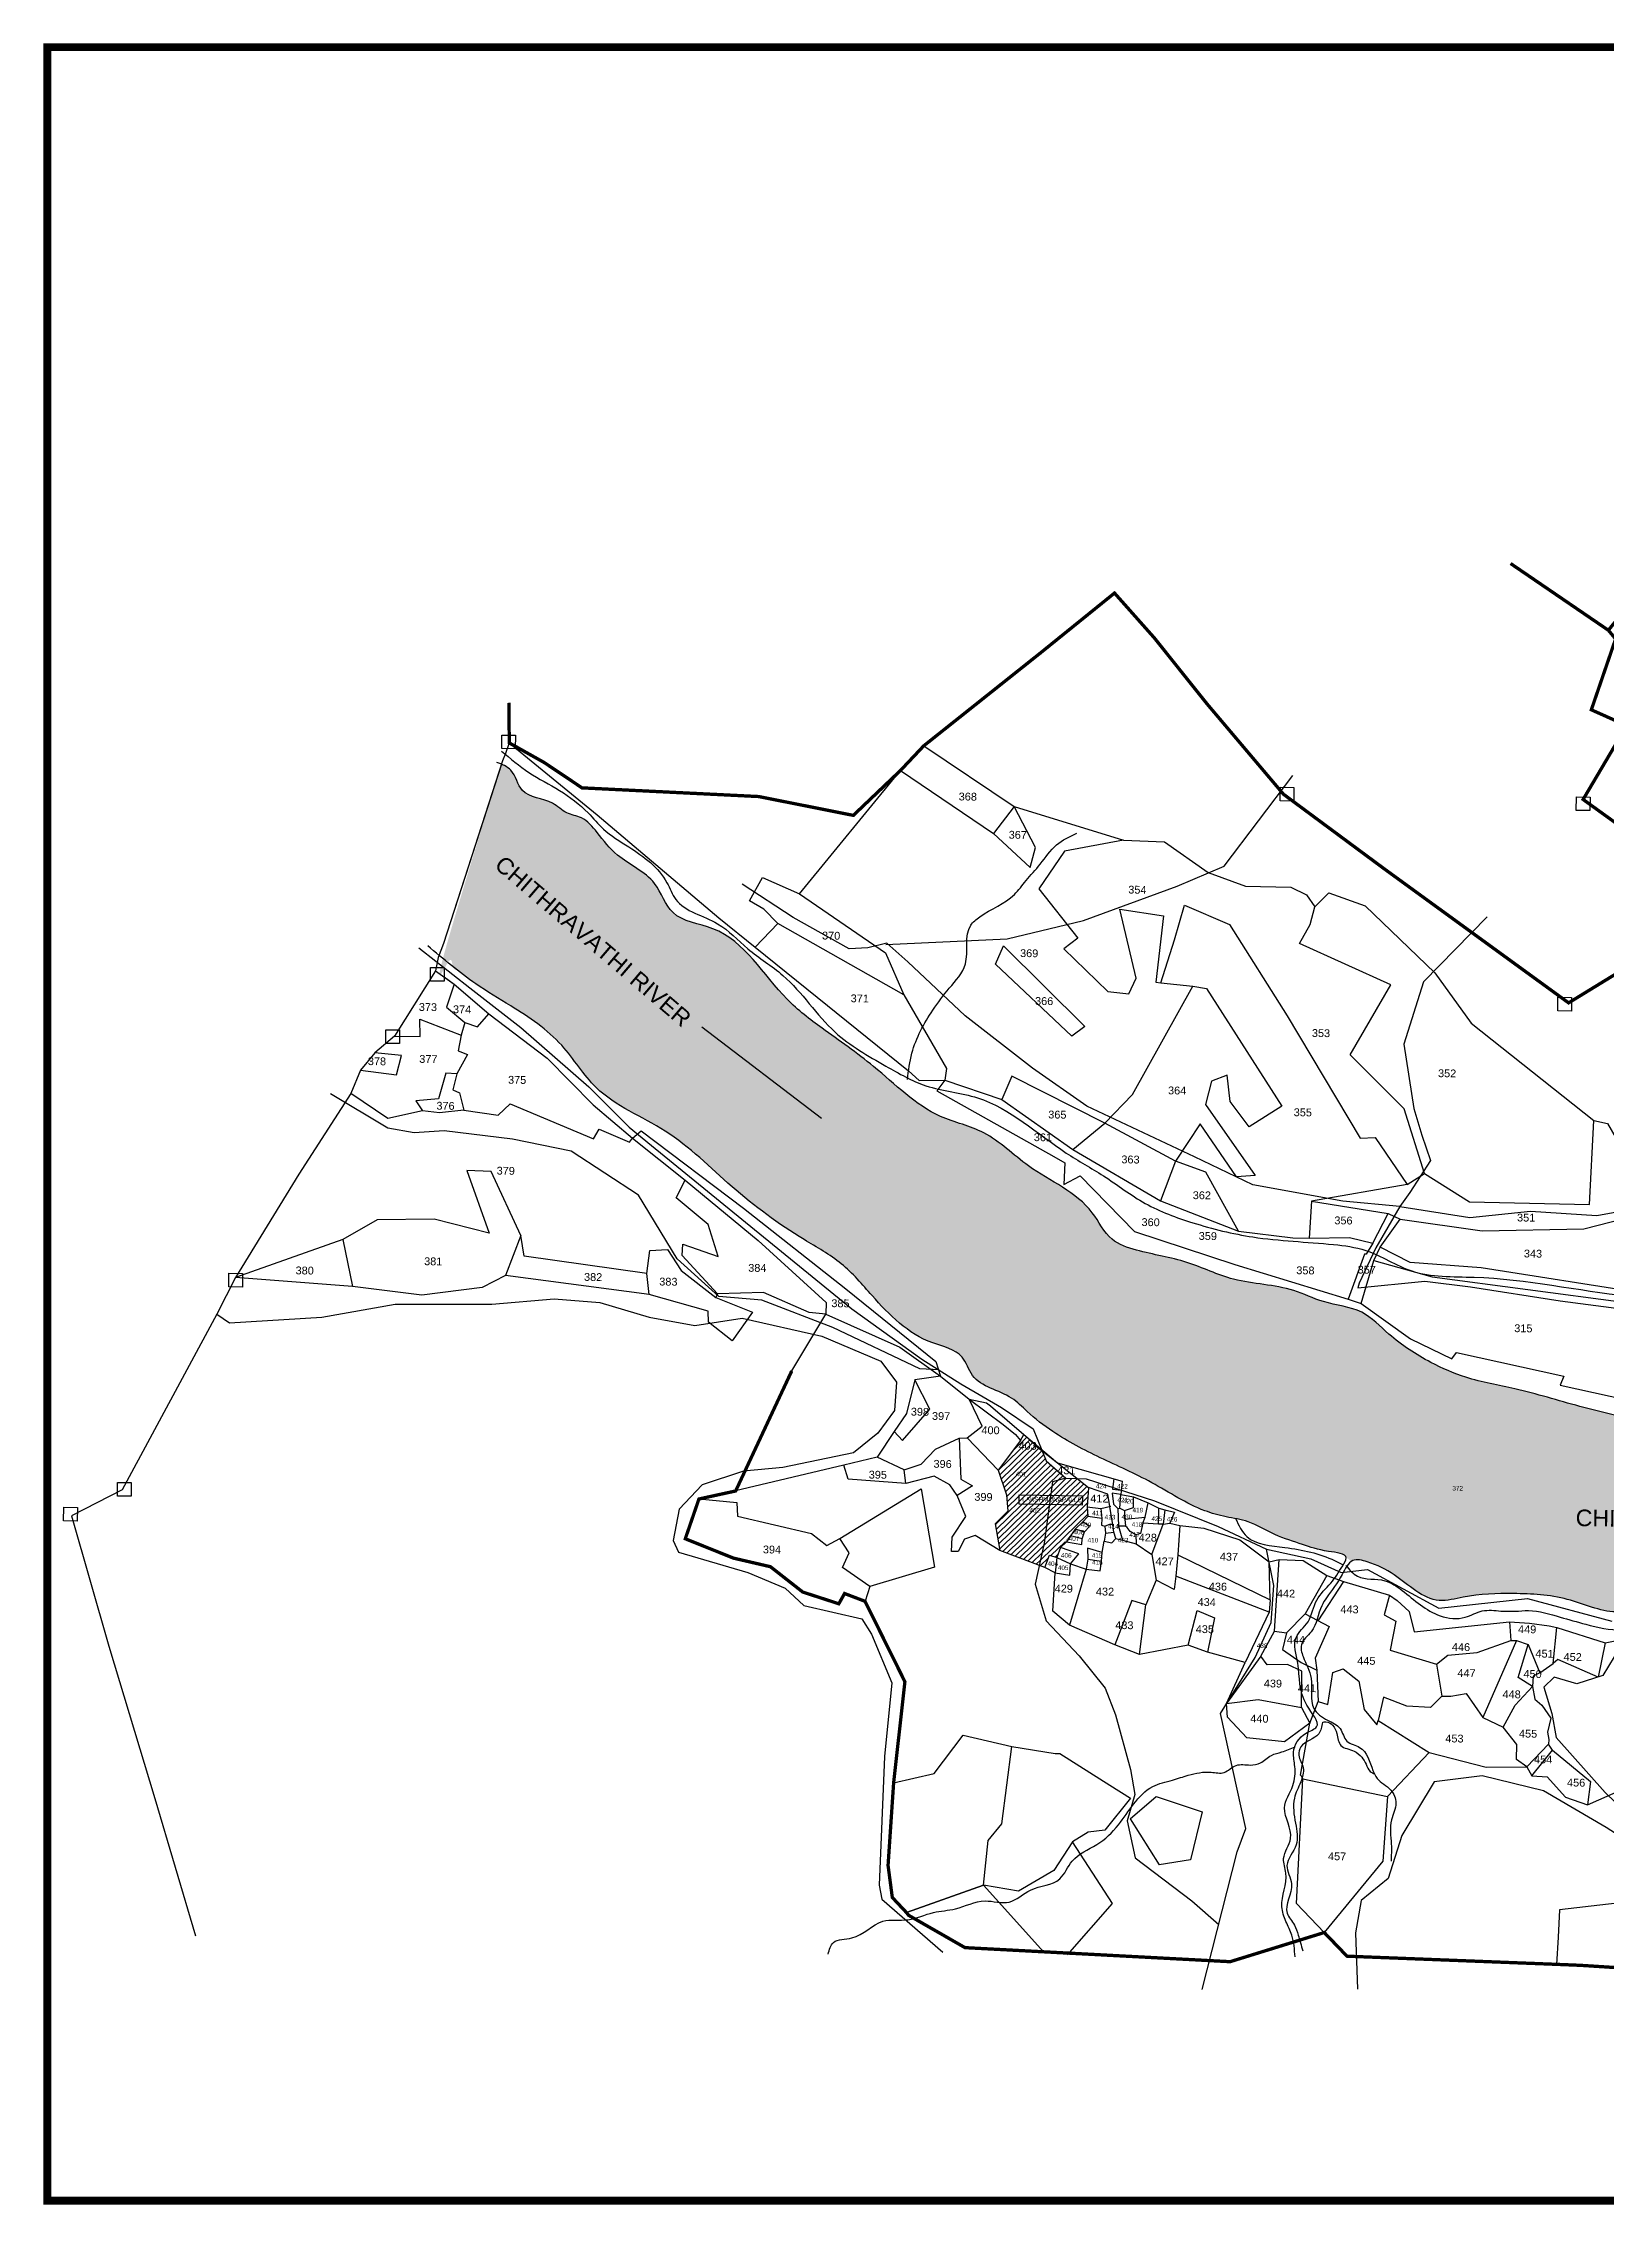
# Model space of a CAD drawing. Header units: inches. Extents: x -67596076815 to 95076089244, y 1613642 to 126917821473.
# Drawn here: x 174784 to 177142, y 1614758 to 1618019 of the extents above; entities that cross this region are included whole.
import ezdxf
from ezdxf.enums import TextEntityAlignment as Align

# ---------------------------------------------------------------- set-up
doc = ezdxf.new("R2010")
doc.units = ezdxf.units.IN
doc.header["$MEASUREMENT"] = 0
for name, color, linetype in [('PAPER SIZE', 5, 'Continuous'), ('PLOT', 7, 'Continuous'), ('PLOT NO', 7, 'Continuous'), ('ROAD', 1, 'Continuous'), ('STREAM', 4, 'Continuous'), ('VILLAGE BOUNDARY', 5, 'Continuous'), ('VILLAGE BOUNDRY STONES', 1, 'Continuous')]:
    doc.layers.add(name, color=color, linetype=linetype)
doc.styles.get("Standard").update_dxf_attribs({"font": 'arial.ttf'})
doc.dimstyles.get("Standard").update_dxf_attribs({"dimtxt": 0.18, "dimasz": 0.18, "dimexe": 0.18, "dimexo": 0.0625, "dimgap": 0.09, "dimtad": 0, "dimtih": 1, "dimtoh": 1, "dimdec": 4, "dimzin": 0, "dimdsep": 46, "dimtxsty": 'Standard', "dimcen": 0.09, "dimadec": 0, "dimazin": 0, "dimtfac": 1, "dimtdec": 4, "dimtofl": 0, "dimtmove": 0, "dimatfit": 3, "dimfxl": 1, "dimtolj": 1, "dimtzin": 0, "dimarcsym": 0})
pattern_1 = [(44.22, (174594.393, 1614690.0036), (-4.279553, 4.397686), [])]

msp = doc.modelspace()

# ---------------------------------------------------------------- hatches: boundary and pattern name
at = {"layer": 'PLOT'}
h = msp.add_hatch(dxfattribs=at)
h.set_pattern_fill('ANSI31', color=11, scale=49.090422, angle=-0.78)
h.set_pattern_definition(pattern_1)
h.paths.add_polyline_path([(176306.4, 1615848.4), (176326.3, 1615853.7), (176296.6, 1615879.9), (176290.2, 1615895.5), (176280.9, 1615902.7), (176262.8, 1615919.7), (176257.8, 1615910.8), (176224.1, 1615866.2), (176237.1, 1615828.8), (176238.8, 1615803.9), (176219.9, 1615785.2), (176227, 1615745), (176286.4, 1615722.1), (176293.8, 1615755.9)])
h.paths.add_polyline_path([(176258.9, 1615897.7), (176278.4, 1615897.4), (176278.5, 1615907.9), (176259, 1615908.2)], flags=24)
h.paths.add_polyline_path([(176269.7, 1615800.1), (176289.2, 1615799.8), (176289.3, 1615810.3), (176269.8, 1615810.6)], flags=24)
h.paths.add_polyline_path([(176248.9, 1615854.9), (176268.4, 1615854.6), (176268.6, 1615865.1), (176249.1, 1615865.4)], flags=24)
h = msp.add_hatch(dxfattribs=at)
h.set_pattern_fill('ANSI31', color=11, scale=49.090422, angle=-0.78)
h.set_pattern_definition(pattern_1)
h.paths.add_polyline_path([(176293.8, 1615755.9), (176286.4, 1615722.1), (176294.5, 1615719), (176301.9, 1615737.7), (176313, 1615734.3), (176318.5, 1615749.4), (176340.4, 1615776.9), (176352.2, 1615788.2), (176359.5, 1615796.2), (176358.7, 1615810.6), (176360.7, 1615840), (176344.1, 1615853.3), (176326.3, 1615853.7), (176306.4, 1615848.4)])
h.paths.add_polyline_path([(176269.7, 1615800.1), (176289.2, 1615799.8), (176289.3, 1615810.3), (176269.8, 1615810.6)], flags=9)
at = {"layer": 'PLOT NO'}
h = msp.add_hatch(dxfattribs=at)
h.set_pattern_fill('DOTS', color=256, scale=250)
edge = h.paths.add_edge_path()
edge.add_spline(control_points=[(175474.9, 1616931.1), (175480.3, 1616928.8), (175495.7, 1616920.4), (175502.5, 1616879.9), (175548.1, 1616880.4), (175571.3, 1616855.4), (175600.1, 1616852.1), (175622.5, 1616824.3), (175652.5, 1616785.2), (175708.9, 1616762.8), (175728.9, 1616695.2), (175831.9, 1616685), (175881.3, 1616591.4), (175965.8, 1616526.4), (176046, 1616472.4), (176115.9, 1616399.3), (176210.7, 1616379.5), (176275.3, 1616312.1), (176358.5, 1616279.8), (176389.7, 1616211.8), (176445.6, 1616192.8), (176508.8, 1616183.8), (176583.4, 1616146.3), (176657.6, 1616146.1), (176717.6, 1616115.9), (176773.7, 1616111.5), (176818.6, 1616063.9), (176870.5, 1616029.9), (176935.1, 1616001.6), (177012.6, 1615988.6), (177111.4, 1615957.8), (177200.3, 1615938.5), (177270.6, 1615922), (177312.1, 1615914.6), (177361.4, 1615919.9), (177411.9, 1615914.1), (177460.4, 1615912.2), (177498.6, 1615919.3), (177532.4, 1615923), (177581.5, 1615903.8), (177641.3, 1615906.2), (177698.8, 1615926.3), (177736.7, 1615928.5), (177769.7, 1615926.3), (177803.1, 1615939.5), (177850.3, 1615955.1), (177902.5, 1615957.7), (177952.2, 1615948.6), (177987.1, 1615970.7), (178024.7, 1615969.8), (178051.8, 1615986.2), (178075.3, 1616000.2), (178106.9, 1616022.8), (178161.3, 1616022.7), (178204.4, 1616062.7), (178251.6, 1616067.1), (178279.7, 1616094.5), (178322.3, 1616105.7), (178366.3, 1616104.3), (178408, 1616120.6), (178449.1, 1616137.8), (178499.7, 1616140.4), (178541.3, 1616178.9), (178590.6, 1616187), (178634.3, 1616223), (178672, 1616250.8), (178717, 1616260.1), (178740.2, 1616281.9), (178753.6, 1616309.7), (178774.5, 1616328.4), (178797.9, 1616341), (178817.2, 1616361), (178835.4, 1616385.5), (178868.4, 1616407.4), (178888.9, 1616444.4), (178926.2, 1616468), (178954.4, 1616497.2), (178990.2, 1616513.2), (179023, 1616546.1), (179048.6, 1616567), (179065.2, 1616580.6), (179065.2, 1616579.4), (179065.2, 1616578.2), (179065.2, 1616577), (179015.7, 1616528.2), (178966.2, 1616479.5), (178916.6, 1616430.7), (178812.5, 1616326.2), (178708.4, 1616221.7), (178604.3, 1616117.2), (178483.8, 1616001.1), (178363.3, 1615885.1), (178242.8, 1615769), (178222.9, 1615766.8), (178193.6, 1615763.4), (178148.3, 1615763.4), (178106.6, 1615746.8), (178060.8, 1615752), (178019.4, 1615750), (177982.3, 1615748.1), (177954.6, 1615752.2), (177929.7, 1615769.2), (177920.7, 1615749.7), (177922.4, 1615741.7), (177920.3, 1615737.8), (177918.4, 1615739.5), (177905, 1615750.9), (177865, 1615769.2), (177810.9, 1615735.8), (177754, 1615711.1), (177711.2, 1615675.8), (177671.1, 1615649.8), (177628.5, 1615651), (177590.7, 1615634.9), (177551, 1615631.5), (177506.1, 1615619.1), (177453, 1615619.6), (177388.4, 1615622.5), (177333, 1615644), (177278, 1615666.7), (177218.2, 1615666.4), (177152.1, 1615642.5), (177081.6, 1615677.3), (177003.4, 1615680.6), (176939.3, 1615679.1), (176874.9, 1615661.3), (176830.8, 1615705.6), (176790.5, 1615725.9), (176764.4, 1615732.4), (176757.9, 1615729.1), (176757.3, 1615728.7), (176749.3, 1615732.9), (176749.8, 1615740.6), (176713.3, 1615743.2), (176684, 1615754.3), (176640.4, 1615767), (176605.7, 1615789.6), (176568.1, 1615794.9), (176517.2, 1615808.9), (176458.3, 1615849), (176379.4, 1615883.1), (176314.8, 1615916.7), (176272, 1615949.8), (176237.3, 1615985.3), (176186.3, 1615992.8), (176171.5, 1616046.5), (176099.1, 1616060), (176044.2, 1616116.2), (175990.4, 1616180.7), (175910.7, 1616223.9), (175821.5, 1616290.1), (175730.3, 1616383.4), (175619.9, 1616425.2), (175567.5, 1616515.6), (175499.1, 1616560.9), (175433.3, 1616599.9), (175398.8, 1616627.7), (175380.8, 1616642.8), (175383.1, 1616648.8), (175385.4, 1616654.8), (175387.8, 1616660.8), (175416.8, 1616750.9), (175445.8, 1616840.9), (175474.9, 1616931)], knot_values=[0, 0, 0, 0, 17.065403, 52.30513, 101.676909, 127.638475, 150.849799, 183.1842, 229.014228, 299.624798, 351.524663, 416.264363, 570.937192, 639.34671, 736.185751, 862.1846, 931.961055, 1015.91737, 1135.271816, 1184.910104, 1225.326852, 1303.72355, 1378.56701, 1470.749657, 1518.836373, 1578.515513, 1631.086059, 1707.505674, 1764.943302, 1840.900707, 1942.172739, 2075.180608, 2113.446397, 2159.107495, 2200.719334, 2261.071089, 2311.255794, 2345.365689, 2378.001081, 2410.789354, 2500.992265, 2549.503164, 2593.106287, 2614.081772, 2647.726361, 2698.771837, 2763.0958, 2803.548969, 2844.308975, 2880.082337, 2912.401536, 2936.810388, 2962.885464, 3027.132461, 3088.701848, 3129.675403, 3162.188019, 3202.095152, 3257.929254, 3292.867426, 3334.810895, 3391.859861, 3437.865313, 3497.807861, 3535.326088, 3606.102798, 3635.12104, 3670.62842, 3696.497131, 3727.269072, 3752.6073, 3775.901371, 3809.884792, 3843.834926, 3892.433779, 3932.315167, 3974.261686, 4013.116333, 4047.84374, 4112.425259, 4112.425259, 4112.425259, 4113.425259, 4113.425259, 4113.425259, 4114.425259, 4114.425259, 4114.425259, 4115.425259, 4115.425259, 4115.425259, 4116.425259, 4116.425259, 4116.425259, 4166.285869, 4204.748609, 4251.573613, 4297.401825, 4340.2498, 4377.078635, 4405.883689, 4430.298362, 4443.456401, 4457.102973, 4457.102973, 4457.102973, 4464.640163, 4509.190738, 4576.986699, 4638.784966, 4697.940086, 4743.139835, 4777.047027, 4822.052006, 4864.371739, 4895.846374, 4961.312351, 5022.137096, 5088.666556, 5137.947169, 5199.530928, 5263.840827, 5339.521061, 5421.195163, 5497.146709, 5533.745361, 5611.845212, 5657.051452, 5678.972927, 5681.272119, 5681.272119, 5681.272119, 5682.560022, 5711.291746, 5751.589534, 5795.710612, 5840.776715, 5874.703181, 5908.099988, 5998.580784, 6085.114554, 6166.359142, 6216.073698, 6246.66269, 6314.873579, 6346.836247, 6395.917308, 6511.846132, 6578.749053, 6645.916203, 6780.600207, 6911.601124, 7034.64595, 7117.127972, 7214.318147, 7276.494928, 7346.996499, 7346.996499, 7346.996499, 7347.996499, 7347.996499, 7347.996499, 7348.996499, 7348.996499, 7348.996499, 7348.996499], weights=[1, 1, 1, 1, 1, 1, 1, 1, 1, 1, 1, 1, 1, 1, 1, 1, 1, 1, 1, 1, 1, 1, 1, 1, 1, 1, 1, 1, 1, 1, 1, 1, 1, 1, 1, 1, 1, 1, 1, 1, 1, 1, 1, 1, 1, 1, 1, 1, 1, 1, 1, 1, 1, 1, 1, 1, 1, 1, 1, 1, 1, 1, 1, 1, 1, 1, 1, 1, 1, 1, 1, 1, 1, 1, 1, 1, 1, 1, 1, 1, 1, 1, 1, 1, 1, 1, 1, 1, 1, 1, 1, 1, 1, 1, 1, 1, 1, 1, 1, 1, 1, 1, 1, 1, 1, 1, 1, 1, 1, 1, 1, 1, 1, 1, 1, 1, 1, 1, 1, 1, 1, 1, 1, 1, 1, 1, 1, 1, 1, 1, 1, 1, 1, 1, 1, 1, 1, 1, 1, 1, 1, 1, 1, 1, 1, 1, 1, 1, 1, 1, 1, 1, 1, 1, 1, 1, 1, 1, 1, 1, 1, 1, 1, 1], degree=3, periodic=0)

# ---------------------------------------------------------------- linework, layer by layer
at = {"layer": 'PAPER SIZE', "color": 5, "const_width": 12}
msp.add_lwpolyline([(174789.8, 1618012.9), (179868.8, 1618012.9), (179868.8, 1614763.7), (174789.8, 1614763.7)], close=True, dxfattribs=at)
at = {"layer": 'PAPER SIZE'}
msp.add_lwpolyline([(175474.9, 1616931.1), (175387.8, 1616660.8), (175379.5, 1616639.6), (175376.7, 1616624.5), (175388.7, 1616624.4), (175388.5, 1616610.1), (175403.9, 1616599.2), (175456.1, 1616554.5), (175544, 1616487.6), (175613.2, 1616417.3), (175672.5, 1616366.8), (175685.9, 1616378), (175840.3, 1616261.2), (175994.6, 1616139.7), (176130.2, 1616029.9), (176137.1, 1616007.7), (176180.5, 1615972.9), (176206.9, 1615967.7), (176212.8, 1615962.8), (176262.8, 1615919.7), (176313.8, 1615877.3), (176411.4, 1615849.3), (176409.1, 1615829.5), (176428.6, 1615825.7), (176450.8, 1615816.7), (176466.7, 1615808.5), (176475.5, 1615806.3), (176490.1, 1615802.7), (176483.1, 1615786.1), (176498.1, 1615782.3), (176534.5, 1615778.3), (176588.9, 1615761.1), (176632.9, 1615727.8), (176648.3, 1615731.2), (176684.6, 1615729.8), (176720.1, 1615707.3), (176745.2, 1615697.9), (176814.4, 1615677.5), (176826, 1615669.5), (176844.1, 1615652.5), (176851.6, 1615622.2), (176995.7, 1615637.1), (177025.8, 1615634.9), (177055.7, 1615631), (177067, 1615628.6), (177139.9, 1615605.4), (177239.2, 1615624.9)], dxfattribs=at)
at = {"layer": 'PLOT'}
for points in [[(175924.8, 1616735.5), (176054.4, 1616646.4), (176081.9, 1616583), (176146.3, 1616471.9)], [(175375.7, 1616619.2), (175403.9, 1616599.2), (175456.1, 1616554.5), (175544, 1616487.6), (175613.2, 1616417.3), (175672.5, 1616366.8), (175685.9, 1616378), (175840.3, 1616261.2), (175994.6, 1616139.7), (176130.2, 1616029.9), (176137.1, 1616007.7), (176098.7, 1616002.2), (176086, 1615951.5), (176067.6, 1615924.2), (176041.9, 1615885.6), (175991.6, 1615873.6), (175828.3, 1615834.6)], [(175403.9, 1616599.2), (175392.2, 1616564.4), (175419.6, 1616541.5), (175438.7, 1616534.8), (175456.1, 1616554.5)], [(175313.5, 1616520.8), (175352.4, 1616520.1), (175351.8, 1616546.2), (175414.4, 1616522.3)], [(175419.6, 1616541.5), (175414.4, 1616522.3), (175409.5, 1616498.4), (175424, 1616493), (175407.5, 1616464.2), (175401.8, 1616440), (175411.7, 1616435.2), (175418.3, 1616409.3), (175381.6, 1616404.9), (175355.8, 1616407.9), (175303.6, 1616396.5), (175247.8, 1616434.5)], [(175262.5, 1616469.3), (175316.8, 1616462.6), (175324.1, 1616491.4), (175284.2, 1616495.6)], [(175407.5, 1616464.2), (175390.9, 1616464.8), (175380.1, 1616426.4), (175346, 1616423.1), (175355.8, 1616407.9)], [(175418.3, 1616409.3), (175469.9, 1616401.7), (175488, 1616418.8), (175613.7, 1616366.1), (175622.3, 1616380.4), (175667.9, 1616360.8), (175672.5, 1616366.8), (175752, 1616303.7), (175862.2, 1616212.6), (175964.8, 1616118.8), (175964.4, 1616101.3), (176075.9, 1616051.4), (176137.1, 1616007.7)], [(176841.3, 1616297.2), (176867.3, 1616313.4), (176935.3, 1616270.6), (177116.2, 1616266.7), (177123.1, 1616393.5)], [(175694.3, 1616162.5), (175509.3, 1616188.8), (175504, 1616220), (175459.3, 1616316.7), (175422.7, 1616318), (175456.4, 1616223.5), (175373.7, 1616244.8), (175287.6, 1616243.9), (175235.8, 1616213.8), (175250.2, 1616143.1)], [(175800.9, 1616132), (175747.8, 1616190), (175748.8, 1616207), (175801.7, 1616188.3), (175786.7, 1616236.7), (175738.5, 1616276.9), (175752, 1616303.7)], [(175504, 1616220), (175481.1, 1616159.7)], [(176772.1, 1616117.3), (176791.1, 1616182.1), (176800.5, 1616202.4), (176830.7, 1616244.7)], [(175235.8, 1616213.8), (175073.6, 1616156.5)], [(175697.7, 1616131.1), (175694.3, 1616162.5), (175698.6, 1616197.4), (175725.3, 1616199.1), (175746.2, 1616167), (175798.6, 1616126.7)], [(176789.3, 1616208.5), (176779.3, 1616191.9), (176777, 1616191.7), (176752.2, 1616123.9)], [(176067.6, 1615924.2), (176080.2, 1615910.6), (176121, 1615957.9), (176098.7, 1616002.2)], [(176137.1, 1616007.7), (176180.5, 1615972.9), (176206.9, 1615967.7), (176212.8, 1615962.8), (176262.8, 1615919.7), (176280.9, 1615902.7), (176313.8, 1615877.3), (176411.4, 1615849.3), (176409.1, 1615829.5), (176428.6, 1615825.7), (176450.8, 1615816.7), (176466.7, 1615808.5), (176475.5, 1615806.3), (176490.1, 1615802.7), (176483.1, 1615786.1), (176498.1, 1615782.3), (176534.5, 1615778.3), (176588.9, 1615761.1), (176632.9, 1615727.8), (176648.3, 1615731.2), (176684.6, 1615729.8), (176720.1, 1615707.3), (176745.2, 1615697.9), (176814.4, 1615677.5), (176826, 1615669.5), (176844.1, 1615652.5), (176851.6, 1615622.2), (176995.7, 1615637.1), (177025.8, 1615634.9), (177055.7, 1615631), (177067, 1615628.6), (177139.9, 1615605.4), (177239.2, 1615624.9)], [(176082.3, 1615866.3), (176108.3, 1615875.1), (176129.8, 1615897.6), (176165.3, 1615914.1), (176177.4, 1615914.9), (176200.4, 1615932.5), (176180.5, 1615972.9), (176231.8, 1615935), (176250.5, 1615919.7), (176257.8, 1615910.8), (176262.8, 1615919.7)], [(176165.3, 1615914.1), (176168, 1615852.3), (176185.8, 1615842.2), (176162.3, 1615827.6)], [(176257.8, 1615910.8), (176224.1, 1615866.2), (176177.4, 1615914.9)], [(176084.9, 1615845.7), (175998, 1615852.4), (175991.6, 1615873.6)], [(176720.1, 1615707.3), (176687.5, 1615649.2), (176659.2, 1615620.4), (176653, 1615595.2), (176681.6, 1615575.7), (176704.9, 1615564.3), (176707.1, 1615517.1), (176721.4, 1615512.3), (176729.2, 1615560.9), (176744.5, 1615566.2), (176768.3, 1615547.4), (176776.2, 1615504.8), (176795.3, 1615481.8), (176797.7, 1615488.2), (176874.3, 1615440.1), (176811.7, 1615373.6), (176804.6, 1615276.2), (176716.2, 1615168.4), (176674.4, 1615212.1), (176684, 1615400.5), (176682.4, 1615403.9), (176680.2, 1615405.7), (176694.3, 1615484.3), (176656.2, 1615455.9), (176599.3, 1615462), (176570.2, 1615493.1), (176568.9, 1615513.9), (176597, 1615575.8), (176540, 1615591.2), (176511, 1615602.2), (176437.6, 1615588), (176400.4, 1615602.6), (176331.7, 1615632.1), (176306.6, 1615653.3), (176310.4, 1615711.3), (176294.5, 1615719), (176227, 1615745), (176189.8, 1615767.4), (176173.5, 1615761.7), (176163.8, 1615743.3), (176154, 1615743.4), (176154.9, 1615764.9), (176175.6, 1615796.2), (176162.3, 1615827.6), (176151.4, 1615843.8), (176127.8, 1615856.8), (176084.9, 1615845.7), (176082.3, 1615866.3), (176041.9, 1615885.6)], [(176224.1, 1615866.2), (176237.1, 1615828.8), (176238.8, 1615803.9), (176219.9, 1615785.2), (176227, 1615745)], [(176313.8, 1615877.3), (176360.7, 1615840), (176358.7, 1615810.6), (176359.5, 1615796.2), (176352.2, 1615788.2), (176340.4, 1615776.9), (176333.3, 1615766.7), (176327.4, 1615758.1), (176318.5, 1615749.4), (176313, 1615734.3), (176310.4, 1615711.3), (176332.3, 1615707.8), (176333.3, 1615724.9), (176346, 1615740), (176318.5, 1615749.4)], [(175772.9, 1615822.5), (175830.3, 1615817.1), (175831.3, 1615796.4), (175942.8, 1615770.5), (175965.7, 1615752.5), (175985.6, 1615762.7), (176108.1, 1615838), (176128.4, 1615719.4), (176030.5, 1615690.7), (175989.5, 1615718.9), (175999.7, 1615741.5), (175985.6, 1615762.7)], [(176401.7, 1615763.1), (176398.8, 1615772.4), (176397.4, 1615783.5), (176392.9, 1615811.1), (176389.5, 1615829.8), (176360.7, 1615840)], [(176409.1, 1615829.5), (176396.5, 1615831.1), (176398.2, 1615814.7), (176405, 1615808.3), (176407.6, 1615808.7), (176409.1, 1615829.5)], [(176398.8, 1615852.9), (176396.8, 1615837.3), (176409.8, 1615836)], [(176358.7, 1615810.6), (176379.3, 1615808), (176394.5, 1615811.5)], [(176380.7, 1615793.1), (176359.5, 1615796.2)], [(176379.3, 1615808), (176380.7, 1615793.1), (176380.1, 1615783.2), (176385.3, 1615781.6), (176393.9, 1615784.8), (176397.4, 1615783.5)], [(176405, 1615808.3), (176405.7, 1615781.7)], [(176407.6, 1615808.7), (176414.7, 1615805), (176428.5, 1615809.6), (176428.6, 1615825.7)], [(176414.7, 1615805), (176415.5, 1615792.3), (176416.4, 1615781.7)], [(176415.5, 1615792.3), (176445.8, 1615795.3)], [(176466.2, 1615784.5), (176442.3, 1615785.8), (176445.8, 1615795.3), (176450.8, 1615816.7)], [(176473.2, 1615784.7), (176466.2, 1615784.5), (176466.7, 1615808.5)], [(176475.5, 1615806.3), (176473.2, 1615784.7)], [(176294.5, 1615719), (176301.9, 1615737.7), (176313, 1615734.3), (176333.3, 1615724.9), (176356.9, 1615716.6), (176378.4, 1615714.2), (176380.2, 1615728.8), (176381, 1615742), (176384.1, 1615758.7), (176395.7, 1615756.1), (176401.7, 1615763.1), (176412.1, 1615760.6), (176432.4, 1615754.7), (176456, 1615738.9), (176462.7, 1615700.2), (176447.1, 1615662.8), (176426.1, 1615669.2), (176400.4, 1615602.6)], [(176327.4, 1615758.1), (176350.3, 1615753.9), (176350.8, 1615762.5), (176354.7, 1615773.1), (176362, 1615781), (176352.2, 1615788.2)], [(176350.8, 1615762.5), (176333.3, 1615766.7)], [(176354.7, 1615773.1), (176340.4, 1615776.9)], [(176385.3, 1615781.6), (176386.1, 1615770.8), (176384.1, 1615758.7)], [(176386.1, 1615770.8), (176398.8, 1615772.4)], [(176432.1, 1615768.4), (176423.6, 1615773.7), (176418.9, 1615779.6), (176416.4, 1615781.7), (176405.7, 1615781.7), (176412.1, 1615760.6)], [(176442.3, 1615785.8), (176439.1, 1615770.2), (176432.1, 1615768.4), (176432.4, 1615754.7)], [(176456, 1615738.9), (176473.2, 1615784.7), (176483.1, 1615786.1)], [(176498.1, 1615782.3), (176495.2, 1615738.3), (176492.5, 1615705.9), (176490, 1615686), (176462.7, 1615700.2)], [(176359.8, 1615731.7), (176356.9, 1615716.6), (176331.7, 1615632.1)], [(176381, 1615742), (176359.1, 1615748.5), (176359.8, 1615731.7), (176380.2, 1615728.8)], [(176495.2, 1615738.3), (176634.8, 1615670.3), (176632.9, 1615727.8)], [(176681.8, 1615507.9), (176682.5, 1615562.8), (176661, 1615572.8), (176630.1, 1615572.2), (176620.6, 1615585.5), (176641.4, 1615623.2), (176648.3, 1615731.2)], [(176633.3, 1615651.8), (176492.5, 1615705.9)], [(176745.2, 1615697.9), (176706.5, 1615638.7)], [(176030.5, 1615690.7), (176023.5, 1615668.1)], [(176634.8, 1615670.3), (176633.3, 1615651.8), (176597, 1615575.8)], [(176814.4, 1615677.5), (176806.6, 1615647.7), (176824.3, 1615638.2), (176815.8, 1615594.2), (176885.7, 1615573.5), (176902.7, 1615586.8), (176946.7, 1615591.1), (176997.7, 1615609.2), (177006, 1615609.1), (177024, 1615602.9), (177041.6, 1615560.2), (177061.5, 1615574.1), (177067, 1615628.6)], [(176437.6, 1615588), (176447.1, 1615662.8)], [(176511, 1615602.2), (176524.5, 1615654.1), (176550.5, 1615643), (176540, 1615591.2)], [(176687.5, 1615649.2), (176723.5, 1615629.9), (176702.7, 1615582.2), (176704.9, 1615564.3)], [(176874.3, 1615440.1), (176960.5, 1615418.1), (177021.9, 1615418.3), (177029.3, 1615405), (177052.6, 1615403.3), (177080.2, 1615372.7), (177113.1, 1615361), (177207.8, 1615403), (177314.4, 1615448.5), (177566, 1615535.1), (177515.1, 1615662.5)], [(176995.7, 1615637.1), (176997.7, 1615609.2)], [(176641.4, 1615623.2), (176659.2, 1615620.4)], [(177006, 1615609.1), (176955.6, 1615492.7), (176986.1, 1615478.1), (177004, 1615511.2), (177030.4, 1615539.5), (177008.5, 1615553.3), (177024, 1615602.9)], [(177139.9, 1615605.4), (177129.2, 1615553.7), (177068.7, 1615580.1), (177061.5, 1615574.1)], [(176620.6, 1615585.5), (176568.9, 1615513.9)], [(176885.7, 1615573.5), (176893.7, 1615525.2), (176876.4, 1615508), (176840.8, 1615510.1), (176805.7, 1615523.4), (176797.7, 1615488.2)], [(177041.6, 1615560.2), (177031.2, 1615555.3), (177030.4, 1615539.5), (177033.8, 1615520.3), (177044.4, 1615511.3), (177058.2, 1615491.6), (177053, 1615470.9), (177055.2, 1615459.6), (177054.4, 1615452.8), (177021.9, 1615418.3), (177006, 1615429.7), (177006.7, 1615452.2), (176986.1, 1615478.1)], [(176568.9, 1615513.9), (176616.3, 1615519.9), (176681.8, 1615507.9), (176694.3, 1615484.3), (176707.1, 1615517.1)], [(176893.7, 1615525.2), (176907.4, 1615525), (176930.4, 1615529), (176955.6, 1615492.7)], [(176066.6, 1615394.2), (176128, 1615408.4), (176171.6, 1615466.1), (176245, 1615449.3), (176310.1, 1615438.5), (176317.4, 1615438.6), (176392.6, 1615390.7), (176423.9, 1615371.3), (176385.4, 1615322.7), (176360.1, 1615319.7), (176336.6, 1615305.1), (176308.4, 1615261.8), (176255.1, 1615231), (176202.1, 1615239.7), (176086.1, 1615198.4), (176202.1, 1615239.7), (176209, 1615307.3), (176229.9, 1615332.6), (176245, 1615449.3)], [(177029.3, 1615405), (177060.3, 1615443.6), (177054.4, 1615452.8)], [(177060.3, 1615443.6), (177118, 1615396.2), (177113.1, 1615361)], [(176423.5, 1615339.9), (176462.6, 1615373.8), (176531.8, 1615350.4), (176514.6, 1615277.9), (176467.3, 1615270.7)], [(176684, 1615400.5), (176811.7, 1615373.6)], [(176423.5, 1615339.9), (176467.3, 1615270.7)], [(176329.1, 1615134.7), (176396.7, 1615212.2), (176336.6, 1615305.1)], [(176202.1, 1615239.7), (176293.2, 1615138.9)], [(177225.1, 1615111.1), (177308.5, 1615228), (177218.8, 1615219.6), (177071, 1615202.8), (177069.2, 1615161.5), (177066.4, 1615120.4)]]:
    msp.add_lwpolyline(points, dxfattribs=at)
at = {"layer": 'PLOT', "color": 11, "const_width": 0.491}
msp.add_lwpolyline([(176224.1, 1615866.2), (176257.8, 1615910.8), (176262.8, 1615919.7), (176313.8, 1615877.3), (176360.7, 1615840), (176358.7, 1615810.6), (176359.5, 1615796.2), (176352.2, 1615788.2), (176340.4, 1615776.9), (176318.5, 1615749.4), (176313, 1615734.3), (176301.9, 1615737.7), (176294.5, 1615719), (176227, 1615745), (176219.9, 1615785.2), (176238.8, 1615803.9), (176237.1, 1615828.8), (176224.1, 1615866.2)], dxfattribs=at)
at = {"layer": 'PLOT'}
msp.add_lwpolyline([(176256.1, 1615828.6), (176351.3, 1615827.3), (176351.1, 1615813.3), (176255.9, 1615814.6)], close=True, dxfattribs=at)
at = {"layer": 'PLOT NO'}
for points in [[(175486.8, 1616963.2), (175619.3, 1616854.6), (175802.8, 1616699.3), (175857.7, 1616655.2), (176088.8, 1616468.6), (176105, 1616453.9), (176143.6, 1616454.3), (176230, 1616425.2), (176337.1, 1616349.7), (176469.1, 1616272.3), (176586.7, 1616226.8), (176668.8, 1616216.4), (176693.5, 1616216.1), (176754.5, 1616216.8), (176789.3, 1616208.5), (176812.6, 1616253), (176830.7, 1616244.7), (176954.4, 1616227), (177108, 1616230), (177208.1, 1616255.5)], [(176112, 1616958.8), (176248.4, 1616867.4), (176413.5, 1616816.5), (176475.2, 1616814.1), (176540.9, 1616767.5)], [(175857.7, 1616655.2), (175891.9, 1616690.6), (175870.6, 1616712.2), (175849.2, 1616724.9), (175869, 1616760.1), (175924.8, 1616735.5), (176077.1, 1616921.8), (176217.2, 1616826.4), (176272.7, 1616775.2), (176280.4, 1616805.5), (176248.4, 1616867.4), (176217.2, 1616826.4)], [(176054.7, 1616659), (176238.1, 1616667.6), (176352.9, 1616695.2), (176494.3, 1616746.9), (176565.1, 1616777.4), (176668.7, 1616914.1)], [(176413.5, 1616816.5), (176324.4, 1616799.7), (176285.5, 1616742.9), (176344.3, 1616668.4), (176323.2, 1616652.5), (176389.8, 1616588.2), (176421.3, 1616584.8), (176432.6, 1616608.1), (176407.6, 1616712.6), (176473.9, 1616702.5), (176462.3, 1616602.2), (176469.9, 1616601.4), (176517.9, 1616596), (176538.8, 1616592.7), (176652.1, 1616415.4), (176602.9, 1616384), (176574.4, 1616422.1), (176569.8, 1616461.8), (176546.2, 1616453), (176537.3, 1616417.9), (176611.8, 1616310.6), (176583.9, 1616308.4), (176528.8, 1616388.3), (176491.7, 1616332), (176469.1, 1616272.3)], [(176961.8, 1616700.7), (176866.1, 1616602.7), (176836.4, 1616508.8), (176851.2, 1616411.8), (176863.6, 1616371.6), (176876.6, 1616333.4), (176845.1, 1616285.1), (176830, 1616263.8), (176744.1, 1616271.7), (176608.7, 1616296.4), (176520.4, 1616338.9), (176357.9, 1616415.1), (176276.3, 1616472.5), (176174.4, 1616551.6), (176087.9, 1616632.9), (176056.2, 1616661.1), (176027.7, 1616654.1), (175999.3, 1616652.6), (175915.2, 1616699.7), (175838.1, 1616750.1)], [(176540.9, 1616767.5), (176597.2, 1616747.3), (176666, 1616745.8), (176689.5, 1616733.9), (176701.8, 1616716.1), (176723.3, 1616737.1), (176778.1, 1616717.5), (176883.1, 1616616.2), (176937.8, 1616540.5), (177123.1, 1616393.5), (177143.5, 1616388.9)], [(176469.9, 1616601.4), (176490.1, 1616666), (176505.5, 1616718.6), (176573.3, 1616689.1), (176660.2, 1616551.7), (176770.6, 1616366.7), (176793, 1616367.9), (176841.3, 1616297.2), (176697.1, 1616272), (176693.5, 1616216.1)], [(176867.3, 1616313.4), (176836.6, 1616411.2), (176755.3, 1616492.6), (176816.7, 1616598.2), (176679, 1616660.6), (176694.9, 1616689.4), (176701.8, 1616716.1)], [(176081.9, 1616583), (175891.9, 1616690.6)], [(176220.5, 1616629.5), (176232.5, 1616657.1), (176354.8, 1616535.6), (176335.6, 1616520.7), (176220.5, 1616629.5)], [(176337.1, 1616349.7), (176385, 1616389.5), (176426.7, 1616432.9), (176517.9, 1616596)], [(176146.3, 1616471.9), (176143.6, 1616454.3), (176131.6, 1616438.5), (176308.4, 1616339.2), (176324.9, 1616329.9), (176323.3, 1616297), (176348, 1616310), (176430.2, 1616226), (176581.2, 1616176.1), (176752.2, 1616123.9), (176772.1, 1616117.3), (176846.2, 1616064.3), (176908.5, 1616034), (176915.6, 1616043.3), (177077.4, 1616007.6), (177072, 1615994.1), (177222.8, 1615961.2)], [(176586.7, 1616226.8), (176537.7, 1616315.5), (176491.7, 1616332), (176385, 1616389.5), (176244.7, 1616460.3), (176230, 1616425.2)], [(176830, 1616263.8), (176935.8, 1616247.3), (177027.4, 1616256.6), (177127.3, 1616250.3), (177201.4, 1616263.7), (177300.5, 1616282.4), (177349.7, 1616301.2), (177473.7, 1616321.9), (177559.8, 1616345.8), (177613.7, 1616372.4), (177674.3, 1616385.7), (177728.3, 1616403.6), (177773.6, 1616448.6), (177803.7, 1616458.7)], [(177143.5, 1616388.9), (177212.2, 1616269.9), (177196, 1616132.8), (176953.1, 1616171.3), (176845.7, 1616179.4), (176800.5, 1616202.4)], [(176697.1, 1616272), (176812.6, 1616253)], [(176830, 1616263.8), (176794, 1616201.4), (176768.9, 1616147.9), (176766.8, 1616141.3), (176867.8, 1616151.2), (176936.7, 1616142.5), (177072.3, 1616121.7), (177168.3, 1616109.1)], [(176791.1, 1616182.1), (176879.2, 1616157.5), (177167.6, 1616119.7)]]:
    msp.add_lwpolyline(points, dxfattribs=at)
for points in [[(175475.3, 1616951), (175516.4, 1616918.6), (175562.8, 1616891.4), (175605.8, 1616857.6), (175628.7, 1616833.3), (175667.3, 1616806.2), (175724.6, 1616752.3), (175737.9, 1616727.2), (175801.1, 1616690.4), (175846.6, 1616652.7), (175899.7, 1616612.3), (175978.4, 1616526.8), (176054.9, 1616475.7), (176115.2, 1616446), (176193.2, 1616427.7), (176327.1, 1616344.5), (176383.2, 1616310), (176446.3, 1616268.4), (176517.8, 1616239.3), (176608.7, 1616217.8), (176730.3, 1616206.4), (176778.8, 1616197.5), (176848.1, 1616166.6), (176942.3, 1616157.1), (177174.5, 1616128.8), (177298.7, 1616117), (177336.1, 1616116.9), (177379, 1616157.1), (177444.9, 1616181.6), (177497.4, 1616187.3), (177550.8, 1616174.6), (177577.6, 1616137.9), (177666, 1616109.7), (177686.7, 1616084.2), (177682.4, 1616040.9), (177686.5, 1616014.6), (177692.9, 1615989.5), (177695.6, 1615965.1), (177684.3, 1615933)], [(179050.7, 1616570), (179016.1, 1616538.7), (178990, 1616515.8), (178956.8, 1616495.7), (178924.6, 1616468.8), (178893.5, 1616443.8), (178862.6, 1616406.2), (178836.9, 1616384.1), (178814.4, 1616358.6), (178797.7, 1616342.4), (178776.5, 1616328.5), (178754.1, 1616307.4), (178740.4, 1616285.5), (178713.8, 1616261.9), (178686.4, 1616252.5), (178625.9, 1616215.7), (178595.3, 1616194.1), (178539.5, 1616172), (178500.6, 1616147.5), (178445.2, 1616133.9), (178405.7, 1616119.8), (178372.6, 1616108.7), (178317.1, 1616102.7), (178279.1, 1616090.5), (178252.2, 1616072.1), (178213.1, 1616059.9), (178159, 1616030.6), (178097, 1616013.8), (178074.7, 1616000.3), (178053.9, 1615987.5), (178024.9, 1615973.3), (177989.6, 1615967.4), (177951.2, 1615953.7), (177910.8, 1615955), (177846.5, 1615951.7), (177797.6, 1615937.1), (177765.3, 1615927.8), (177744.3, 1615927.7), (177700.8, 1615924.5), (177653.9, 1615912.5), (177563.7, 1615912.1), (177531.9, 1615920.4), (177499.3, 1615919), (177465.6, 1615914.2), (177415.4, 1615914.5), (177355.1, 1615918), (177313.5, 1615916.6), (177268.3, 1615922.9), (177230.9, 1615931.2), (177101.6, 1615962.2), (177003.8, 1615988.6), (176929.9, 1616006.1), (176877, 1616028.5), (176813.8, 1616071.4), (176772.7, 1616104.2), (176715.2, 1616120.3), (176670.1, 1616137), (176579.5, 1616154.1), (176509.1, 1616179.4), (176432.9, 1616198), (176396.1, 1616214.6), (176366.3, 1616254.3), (176270.1, 1616325), (176202.6, 1616374.9), (176137.4, 1616399.8), (176036.4, 1616475.1), (175958.6, 1616532.7), (175906, 1616576.4), (175793.8, 1616682.9), (175733.8, 1616707.3), (175705.9, 1616751), (175649.9, 1616794.1), (175619.3, 1616828.2), (175595.6, 1616850.2), (175573.6, 1616857.6), (175552.1, 1616872.1), (175506.6, 1616891.5), (175489.1, 1616922), (175467.9, 1616933.9)]]:
    msp.add_spline(points, degree=3, dxfattribs=at)
at = {"layer": 'ROAD'}
for points in [[(175350.2, 1616653.9), (175427.4, 1616593.9), (175504.4, 1616533.7), (175606.8, 1616444.5), (175667.6, 1616383.4), (175701.2, 1616355.8), (175837.7, 1616244.8), (176003.6, 1616109.2), (176109.1, 1616033.6), (176168, 1615996.2), (176229.2, 1615960.6), (176276.9, 1615928.1), (176296.6, 1615879.9), (176326.3, 1615853.7), (176357.1, 1615852.9), (176460.2, 1615819.9), (176556.4, 1615781.2), (176628.9, 1615746.7), (176696.2, 1615732.4), (176741.5, 1615711.5), (176781.4, 1615715.9), (176889, 1615657.9), (177023, 1615672.2), (177150.2, 1615638.4)], [(176135.3, 1616017.6), (176106.1, 1616018.8), (175974.9, 1616081.3), (175867.8, 1616122.5), (175802.8, 1616128.2), (175740.1, 1616185), (175681.9, 1616280.9), (175580, 1616347.2), (175491.9, 1616365.4), (175388.7, 1616378.1), (175343.2, 1616375), (175303.6, 1616381.8), (175217.2, 1616434)], [(175045.4, 1616101.3), (175064.8, 1616088.3), (175204.1, 1616097), (175314.5, 1616116.3), (175460.3, 1616116.2), (175554.7, 1616124.4), (175623.2, 1616119.2), (175697.8, 1616096.6), (175766.7, 1616084), (175838.2, 1616095.5), (175958.1, 1616068.1), (176047.5, 1616030.6), (176071, 1615999), (176067.7, 1615956.1), (176043, 1615921.7), (176006, 1615892.3), (175899.3, 1615870.1), (175840.3, 1615864.3), (175778, 1615843.8), (175742.9, 1615807), (175734.2, 1615760.1), (175742, 1615742.2), (175846.8, 1615711.7), (175903.2, 1615688), (175931, 1615661.9), (176018.7, 1615641.6), (176033.1, 1615618.6), (176064.1, 1615544.9), (176052.8, 1615433.9), (176045, 1615239.7), (176049, 1615218.9), (176140.6, 1615138.7)], [(176326.3, 1615853.7), (176306.4, 1615848.4), (176293.8, 1615755.9), (176280.2, 1615694), (176296.8, 1615638.9), (176346.3, 1615585.8), (176385.9, 1615537.1), (176401.5, 1615496.8), (176424.1, 1615414.4), (176430.7, 1615376.5), (176418.7, 1615337), (176431, 1615281.2), (176516.2, 1615216.1), (176557.2, 1615180.6)], [(176612.2, 1615583.3), (176636.2, 1615636), (176640.1, 1615691.8), (176628.9, 1615746.7)], [(176532.1, 1615082.2), (176584.9, 1615290), (176598.1, 1615325.5), (176559.5, 1615498.8), (176612.2, 1615583.3)], [(177162.2, 1615598.4), (177136.6, 1615556.3), (177097.1, 1615543.7), (177062.8, 1615553.6), (177047.6, 1615538.8), (177059.6, 1615498.7), (177066, 1615462.4), (177139.8, 1615379.6), (177215.1, 1615307.4)], [(177200.4, 1615288.9), (177141.6, 1615327.1), (177046.8, 1615382.1), (176954.6, 1615404.6), (176882, 1615395.6), (176833.3, 1615314.7), (176812.4, 1615250.1), (176772, 1615216.9), (176763.2, 1615167.7), (176766.4, 1615082.8)]]:
    msp.add_lwpolyline(points, dxfattribs=at)
at = {"layer": 'STREAM'}
for points in [[(176087.3, 1616455.2), (176094.2, 1616495.1), (176125.7, 1616560), (176150.6, 1616593.2), (176174.8, 1616629.7), (176183, 1616688.1), (176196.4, 1616700.7), (176248.7, 1616734.7), (176266.3, 1616755.4), (176287.7, 1616780.3), (176312.3, 1616809.2), (176343.2, 1616827.1)], [(176672.1, 1615131.5), (176667.3, 1615164.3), (176658.5, 1615185.1), (176652.4, 1615207.4), (176658.4, 1615258.1), (176654.9, 1615279.9), (176665.5, 1615310.5), (176656.4, 1615356.5), (176668.9, 1615390.2), (176671.9, 1615418.7), (176669.9, 1615440.6), (176688.7, 1615469.2), (176704.7, 1615478.8), (176690, 1615511.3), (176676.2, 1615575), (176673.7, 1615613.4), (176691.7, 1615637.2), (176704.9, 1615670.1), (176726, 1615695.3), (176744, 1615721.8), (176749.3, 1615733.5), (176722.4, 1615743.5), (176683.5, 1615753.9), (176641.9, 1615768.8), (176601.2, 1615788.1), (176568.1, 1615795.6), (176536, 1615804.8), (176456, 1615847.1), (176378.2, 1615884.8), (176307, 1615924.1), (176267.9, 1615954.7), (176244.6, 1615974.6), (176185.7, 1616008.9), (176169.8, 1616036.7), (176125.6, 1616058), (176034.2, 1616129.3), (175987.7, 1616177.4), (175931.4, 1616213.9), (175822.8, 1616293.7), (175722.1, 1616377.5), (175618, 1616443.1), (175565.9, 1616507), (175489, 1616566.4), (175436.4, 1616599.6), (175363.7, 1616657.2)], [(176582.3, 1615793.3), (176599.6, 1615765.7), (176656.7, 1615749.4), (176731.9, 1615729.5), (176743.6, 1615723.7)], [(177942.5, 1615712.4), (177914.4, 1615742.8), (177873.2, 1615759.6), (177809.4, 1615736.8), (177754.6, 1615708.2), (177706.5, 1615673.7), (177666.4, 1615652.8), (177632.8, 1615648.8), (177589.4, 1615636.9), (177547.6, 1615629.7), (177516.9, 1615623.1), (177451.5, 1615620), (177390.9, 1615625.5), (177327.7, 1615646.3), (177281.1, 1615662.3), (177219.5, 1615662.9), (177156.1, 1615652), (177082.9, 1615671.1), (177001.7, 1615679.8), (176925.9, 1615674.4), (176889.7, 1615669.5), (176821.6, 1615707.9), (176781, 1615727.7), (176759.2, 1615729.7), (176743.1, 1615708.4), (176719.6, 1615673.5), (176712.4, 1615661.4), (176696.6, 1615622.3), (176681.7, 1615602.7), (176684.3, 1615584.8), (176696.5, 1615551.8), (176700.4, 1615506.5), (176721.3, 1615488.8), (176740.2, 1615476.1), (176750.5, 1615457.2), (176769.6, 1615447.8), (176789.7, 1615413), (176795.9, 1615401), (176816.5, 1615383.3), (176824.3, 1615363.7), (176817.6, 1615338.4), (176817.3, 1615301.7), (176817, 1615276.1)], [(176748.6, 1615722.3), (176766.3, 1615706.1), (176807.7, 1615699.2), (176833.9, 1615684.4), (176891.1, 1615646.3), (176929, 1615644.1), (176954.6, 1615653.6), (176982.5, 1615653.5), (177004.2, 1615653.2), (177024.2, 1615654.1), (177072.2, 1615644.3), (177110.8, 1615633.6), (177165, 1615625.1), (177226.5, 1615637.7), (177289.2, 1615633.3), (177319.2, 1615618.6), (177352.6, 1615613.9), (177374.4, 1615602.7), (177443.8, 1615589.9), (177511.2, 1615588.8), (177549.2, 1615587.1), (177589.1, 1615595.7), (177639, 1615619.1), (177693.7, 1615636.7), (177720, 1615649.7), (177752.1, 1615670.9), (177774.9, 1615685.2), (177789.8, 1615701.1), (177802.4, 1615712), (177823.1, 1615722.5), (177844.4, 1615727.4), (177867.8, 1615717.2), (177884.5, 1615711.6), (177903.6, 1615708.5), (177913.7, 1615705.5)], [(176713.4, 1615485.5), (176707.9, 1615468.3), (176680.9, 1615448.4), (176677.9, 1615436.1), (176684.3, 1615416.9), (176680.7, 1615395.6), (176671.1, 1615371), (176672.9, 1615333.2), (176673.7, 1615300.5), (176660, 1615269.5), (176666.7, 1615242), (176660.4, 1615197.4), (176671.3, 1615179.6), (176676.8, 1615164.6), (176680.2, 1615153), (176684, 1615140.9)], [(176713.4, 1615485.5), (176718.6, 1615486.3), (176728.8, 1615481.2), (176735.1, 1615468.7), (176741.4, 1615450.6), (176761.2, 1615442.2), (176772.7, 1615432.9), (176779.2, 1615422.2), (176785.6, 1615411.4), (176792.3, 1615407.8)], [(175967.7, 1615135.8), (175975.9, 1615153.4), (176003.6, 1615160.2), (176050.4, 1615185.3), (176088.2, 1615187.8), (176126.5, 1615198.6), (176159.9, 1615204.2), (176204.6, 1615216), (176240.9, 1615214.4), (176273.3, 1615232.5), (176317.2, 1615249.4), (176336.1, 1615276.3), (176373.1, 1615301.1), (176405.6, 1615330.9), (176428.7, 1615362.3), (176457.4, 1615388.7), (176487.4, 1615398.5), (176511, 1615405.7), (176545.8, 1615410.2), (176565.1, 1615409.9), (176583.3, 1615420.6), (176604.5, 1615421.1), (176620, 1615424.3), (176636.5, 1615435.7), (176652, 1615440.8), (176672.5, 1615448.5)]]:
    msp.add_spline(points, degree=3, dxfattribs=at)
at = {"layer": 'VILLAGE BOUNDARY', "const_width": 5}
for points in [[(177200.2, 1616810.5), (177106.7, 1616877.9), (177172.5, 1616989.3), (177119.1, 1617013.2), (177155.7, 1617120.1), (177144.8, 1617133.2), (176997.3, 1617233.9), (177144.8, 1617133.2), (177254.2, 1617268.4)], [(175486.2, 1617023.7), (175486.8, 1616963.2), (175539.7, 1616933.5), (175596.5, 1616895.4), (175863.1, 1616882.3), (176005.8, 1616853.9), (176077.1, 1616921.8), (176112, 1616958.8), (176288.4, 1617099.2), (176399.8, 1617189.3), (176459.9, 1617121.6), (176539.2, 1617022.3), (176654.7, 1616885.8), (176805, 1616774.5), (177084.8, 1616571), (177221.9, 1616655)], [(177225.1, 1615111.1), (177103.1, 1615118.9), (177066.4, 1615120.4), (176750.5, 1615132.7), (176716.2, 1615168.4), (176574.2, 1615124.4), (176174.3, 1615145.6), (176089, 1615194.5), (176086.1, 1615198.4), (176064.6, 1615221.3), (176058.2, 1615269.6), (176066.6, 1615394.2), (176083.6, 1615546.8), (176023.5, 1615668.1), (175992.6, 1615679.9), (175983.9, 1615664.4), (175929.5, 1615682.1), (175880.8, 1615720.3), (175824.9, 1615733.3), (175752.3, 1615762.5), (175772.9, 1615822.5), (175828.3, 1615834.6), (175912.9, 1616015.7)]]:
    msp.add_lwpolyline(points, dxfattribs=at)
at = {"layer": 'VILLAGE BOUNDARY'}
for points in [[(175486.8, 1616963.2), (175481.2, 1616947.2), (175476.6, 1616936.3), (175387.8, 1616660.8), (175379.5, 1616639.6), (175375.7, 1616619.2), (175313.5, 1616520.8), (175284.2, 1616495.6), (175262.5, 1616469.3), (175247.8, 1616434.5), (175169.2, 1616312.5), (175073.6, 1616156.5), (175045.4, 1616101.3), (174902.6, 1615836.4), (174826.4, 1615797.1), (174882.9, 1615600.4), (174952.1, 1615370.8), (175013.2, 1615163.2)], [(175912.9, 1616015.7), (175964.4, 1616101.3), (175939.3, 1616103.7), (175870.5, 1616133.9), (175800.9, 1616132), (175798.6, 1616126.7), (175853.8, 1616104.5), (175822.8, 1616061.1), (175787.2, 1616089.4), (175786.7, 1616106), (175697.7, 1616131.1), (175481.1, 1616159.7), (175446, 1616141.7), (175355.1, 1616129.8), (175250.2, 1616143.1), (175073.6, 1616156.5)]]:
    msp.add_lwpolyline(points, dxfattribs=at)
at = {"layer": 'VILLAGE BOUNDRY STONES'}
for points in [[(175475.7, 1616975.1), (175496.1, 1616974.9), (175495.8, 1616954.3), (175475.4, 1616954.6)], [(176650, 1616896.3), (176670.4, 1616896), (176670.2, 1616875.4), (176649.7, 1616875.7)], [(177096.7, 1616881.9), (177117.1, 1616881.6), (177116.9, 1616861), (177096.4, 1616861.3)], [(175368.2, 1616624.6), (175388.7, 1616624.4), (175388.4, 1616603.8), (175367.9, 1616604)], [(177068.8, 1616579.5), (177089.2, 1616579.3), (177089, 1616558.7), (177068.5, 1616558.9)], [(175300.8, 1616530.4), (175321.3, 1616530.1), (175321, 1616509.5), (175300.6, 1616509.8)], [(175063.9, 1616163.1), (175084.3, 1616162.8), (175084.1, 1616142.3), (175063.6, 1616142.5)], [(174896, 1615847.6), (174916.5, 1615847.3), (174916.2, 1615826.7), (174895.8, 1615827)], [(174814.7, 1615810), (174835.2, 1615809.7), (174834.9, 1615789.1), (174814.5, 1615789.4)]]:
    msp.add_lwpolyline(points, close=True, dxfattribs=at)

# ---------------------------------------------------------------- texts
at = {"layer": 'PLOT NO'}
for s, height, rotation, p in [('368', 11.78, 359.22, (176178.5, 1616882.2)), ('367', 11.78, 359.22, (176253.9, 1616824.5)), ('CHITHRAVATHI RIVER', 25, 319.5139, (175613.3, 1616664.1)), ('354', 11.78, 359.22, (176434.3, 1616741.7)), ('370', 11.78, 359.22, (175972.4, 1616672.4)), ('369', 11.78, 359.22, (176271.1, 1616645.9)), ('371', 11.78, 359.22, (176015.5, 1616577.7)), ('366', 11.78, 359.22, (176293.7, 1616573.7)), ('373', 11.78, 359.22, (175364.1, 1616564.7)), ('374', 11.78, 359.22, (175415.6, 1616561.2)), ('353', 11.78, 359.22, (176711.3, 1616525.4)), ('378', 11.78, 359.22, (175287.2, 1616482.9)), ('377', 11.78, 359.22, (175364.7, 1616486.3)), ('375', 11.78, 359.22, (175498.7, 1616454.8)), ('352', 11.78, 359.22, (176901.6, 1616464.7)), ('376', 11.78, 359.22, (175390.6, 1616415.7)), ('364', 11.78, 359.22, (176494.3, 1616438.8)), ('365', 11.78, 359.22, (176313.6, 1616402.4)), ('355', 11.78, 359.22, (176683.9, 1616405.8)), ('361', 11.78, 359.22, (176291.8, 1616368.2)), ('379', 11.78, 359.22, (175481.5, 1616317.7)), ('363', 11.78, 359.22, (176423.9, 1616334.7)), ('362', 11.78, 359.22, (176531.6, 1616280.7)), ('351', 11.78, 359.22, (177020.8, 1616247)), ('360', 11.78, 359.22, (176454.3, 1616240.1)), ('359', 11.78, 359.22, (176540.6, 1616219.2)), ('356', 11.78, 359.22, (176745.2, 1616242.7)), ('381', 11.78, 359.22, (175372.1, 1616181)), ('343', 11.78, 359.22, (177031.1, 1616192.7)), ('380', 11.78, 359.22, (175178.2, 1616167.2)), ('382', 11.78, 359.22, (175613.3, 1616157.4)), ('383', 11.78, 359.22, (175726.8, 1616150.4)), ('384', 11.78, 359.22, (175861, 1616171.1)), ('358', 11.78, 359.22, (176687.8, 1616167.4)), ('357', 11.78, 359.22, (176780.3, 1616168.4)), ('385', 11.78, 359.22, (175986.4, 1616117.7)), ('315', 11.78, 359.22, (177016.6, 1616080)), ('398', 11.78, 359.22, (176106.3, 1615954.1)), ('397', 11.78, 359.22, (176138.2, 1615947.6)), ('400', 11.78, 359.22, (176212.8, 1615926.2)), ('403', 11.78, 359.22, (176268.7, 1615902.8)), ('395', 11.78, 359.22, (176042.8, 1615859.1)), ('396', 11.78, 359.22, (176140.5, 1615875.4)), ('401', 6.87, 359.22, (176258.8, 1615860)), ('431', 11.78, 359.22, (176327.2, 1615865.7)), ('399', 11.78, 359.22, (176202.1, 1615825.6)), ('412', 11.78, 359.22, (176377, 1615823.2)), ('424', 6.87, 359.22, (176379.7, 1615841.9)), ('422', 6.87, 359.22, (176411.8, 1615841.7)), ('372', 6.87, 359.22, (176917.5, 1615838.7)), ('LAKSHMUNAPALLE', 6.873, 359.22, (176305.4, 1615821.7)), ('402', 6.87, 359.22, (176279.5, 1615805.3)), ('411', 6.87, 359.22, (176374.1, 1615801.3)), ('413', 6.87, 359.22, (176393, 1615795.2)), ('421', 6.87, 359.22, (176412.1, 1615821)), ('430', 6.87, 359.22, (176418.5, 1615795.5)), ('420', 6.87, 359.22, (176420.7, 1615819.3)), ('419', 6.87, 359.22, (176435, 1615805.8)), ('425', 6.87, 359.22, (176463.5, 1615792.7)), ('426', 6.87, 359.22, (176486.6, 1615792)), ('CHITHRAVATHI RIVER', 25, 359.22, (177282.7, 1615791.6)), ('407', 6.87, 359.22, (176338.7, 1615762.5)), ('408', 6.87, 359.22, (176346.1, 1615772.5)), ('409', 6.87, 359.22, (176356.8, 1615783.4)), ('410', 6.87, 359.22, (176367.3, 1615760.4)), ('414', 6.87, 359.22, (176398.2, 1615781.3)), ('423', 6.87, 359.22, (176412.7, 1615760.4)), ('417', 6.87, 359.22, (176430.2, 1615768.6)), ('418', 6.87, 359.22, (176433.8, 1615784)), ('428', 11.78, 359.22, (176450, 1615764.3)), ('394', 11.78, 359.22, (175883.1, 1615746.2)), ('406', 6.87, 359.22, (176327.1, 1615737.4)), ('415', 6.87, 359.22, (176373.5, 1615737.2)), ('416', 6.87, 359.22, (176374, 1615726.7)), ('427', 11.78, 359.22, (176475.4, 1615728.4)), ('437', 11.78, 359.22, (176572.4, 1615735.4)), ('404', 6.87, 359.22, (176306.7, 1615725)), ('405', 6.87, 359.22, (176322.3, 1615718.7)), ('429', 11.78, 359.22, (176323.3, 1615687.3)), ('432', 11.78, 359.22, (176385.5, 1615682.8)), ('434', 11.78, 359.22, (176538.9, 1615666.9)), ('436', 11.78, 359.22, (176555.8, 1615690.4)), ('442', 11.78, 359.22, (176658.5, 1615679.9)), ('433', 11.78, 359.22, (176414.7, 1615632.1)), ('435', 11.78, 359.22, (176536.1, 1615626.1)), ('443', 11.78, 359.22, (176754.3, 1615656)), ('438', 6.87, 359.22, (176622.5, 1615601.2)), ('444', 11.78, 359.22, (176673.6, 1615610.2)), ('446', 11.78, 359.22, (176922.5, 1615599.1)), ('449', 11.78, 359.22, (177022.3, 1615625.9)), ('445', 11.78, 359.22, (176779.7, 1615578.4)), ('451', 11.78, 359.22, (177048.6, 1615589.1)), ('452', 11.78, 359.22, (177091, 1615584.2)), ('439', 11.78, 359.22, (176638.8, 1615544.1)), ('441', 11.78, 359.22, (176690.2, 1615537.1)), ('447', 11.78, 359.22, (176930.8, 1615559.8)), ('450', 11.78, 359.22, (177030.5, 1615558.5)), ('448', 11.78, 359.22, (176998.9, 1615527.9)), ('440', 11.78, 359.22, (176618.4, 1615491.1)), ('455', 11.78, 359.22, (177023.7, 1615468.4)), ('453', 11.78, 359.22, (176912.6, 1615461.1)), ('454', 11.78, 359.22, (177046.4, 1615429.5)), ('456', 11.78, 359.22, (177096.2, 1615394.6)), ('457', 11.78, 359.22, (176735.6, 1615283.4))]:
    msp.add_text(s, height=height, rotation=rotation, dxfattribs=at).set_placement(p, align=Align.MIDDLE_CENTER)

# ---------------------------------------------------------------- leaders
at = {"layer": 'PAPER SIZE'}
msp.add_leader([(175957.8, 1616396.6), (175777.3, 1616534.4)], dimstyle='Standard', override={"dimasz": 80, "dimtfill": 2, "dimtfillclr": 5}, dxfattribs=at)

doc.saveas('drawing.dxf')
